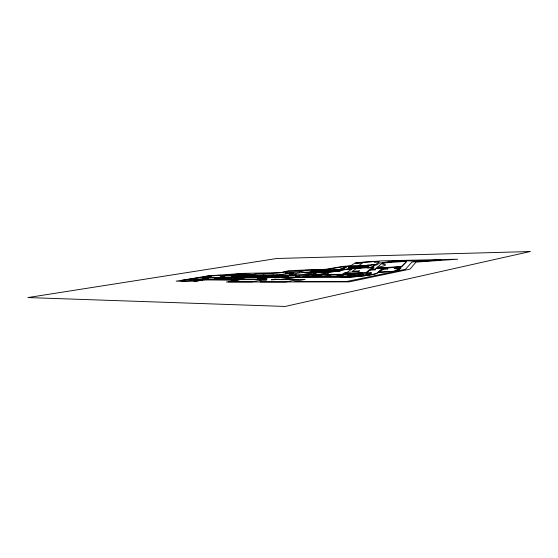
<?xml version="1.0" encoding="UTF-8"?>
<svg xmlns="http://www.w3.org/2000/svg" width="558" height="558" viewBox="0 0 558 558"><rect width="100%" height="100%" fill="white"/><g stroke="black" fill="none" stroke-linecap="round" stroke-linejoin="round"><path stroke-width="0.84" d="M296.159 275.938L280.848 275.987M295.991 275.917L299.751 275.952L295.789 276.684L300.044 276.775L349.985 276.419M401.3 266.836L406.133 261.869A4.841 0.398 -4.4 0 0 405.066 261.667M397.484 269.933L399.193 268.217M396.326 270.03L394.436 271.251L379.363 272.255L382.865 269.333M395.95 270.198L397.687 269.939L399.43 268.182L394.213 268.551L395.169 268.084M395.671 270.239L394.632 271.258L379.112 272.29L382.683 269.333L387.838 268.733L387.426 268.712M321.91 272.185L319.964 272.332M381.742 269.137L376.852 273.406A23.283 2.183 -4.7 0 1 340.547 277.459M387.315 269.019L387.622 268.754L386.68 268.677M374.927 269.835L375.401 269.43L371.607 268.803L366.292 273.155L371.67 272.792L370.624 273.685A10.518 0.99 -4.6 0 1 368.001 274.438L364.158 275.066M384.434 262.755L382.642 264.157A26.784 2.26 -4.7 0 1 379.091 266.94L377.85 267.91L401.467 266.661M382.084 269.068L376.636 273.42A23.059 2.162 -4.7 0 1 340.68 277.431L296.689 277.57M347.285 274.313L347.655 274.236M295.489 277.549L285.577 279.405L305.149 279.405L294.491 281.455L346.162 281.574L397.917 270.839L400.616 267.959M304.061 274.376L313.003 272.262A22.048 1.855 -4.9 0 1 303.468 272.353L289.462 274.466L289.616 274.961M299.248 275.924L304.675 274.92L323.549 274.571L311.245 274.641L314.147 274.097L313.129 274.104L316.498 272.618L322.357 272.199A28.73 2.42 -4.9 0 0 347.815 268.97L348.506 268.956L346.56 269.416L359.491 267.966A11.313 0.956 -4.7 0 0 367.304 266.996L369.005 266.898L367.576 267.931L370.366 267.735L374.69 264.541L371.942 264.729L370.596 265.699L368.001 265.775A11.313 0.956 -4.7 0 0 360.845 265.964L350.305 266.773A21.469 1.8 -4.9 0 0 347.488 266.396L344.223 266.815L346.56 267.115L344.711 267.303A21.581 1.814 -4.9 0 1 341.928 268.97L343.554 268.921L342.138 269.242A23.868 2.002 -4.9 0 1 319.211 271.906C314.119 271.606 309.809 275.338 304.619 274.299M292.518 275.247L289.881 275.45L290.955 275.254M261.304 279.802L258.947 279.586L267.031 279.126L259.386 279.823M262.267 279.384L263.509 279.153M290.432 275.254L287.809 275.464L304.152 274.383M280.186 275.045L233.635 275.617L239.954 275.22M259.24 279.558L260.202 279.384M266.006 276.454L273.56 275.115M279.244 274.738L293.62 272.778L285.724 273.42A46.384 3.892 -4.9 0 1 285.173 272.918A35.238 2.957 -4.9 0 1 287.914 271.488C278.003 273.532 267.735 273.566 257.615 273.762L255.69 273.978A39.22 3.111 -5.5 0 1 250.612 274.92M277.731 275.094L270.26 276.433L247.494 276.552M365.846 274.794L367.834 274.438A10.295 0.97 -4.6 0 0 370.4 273.699L371.154 273.057L363.628 273.434L359.017 274.355L363.725 274.473L363.391 274.634L357.315 275.171A7.777 0.732 -4.7 0 1 347.899 276.098L345.5 276.573L347.634 276.524M263.432 275.171L261.423 275.526L263.285 275.506M261.618 275.512L263.536 275.171M258.061 276.482L265.28 275.164M258.145 276.482L262.609 275.694L262.1 275.715M238.873 278.379L232.233 279.537L213.079 279.558L219.936 278.393M242.556 277.71L239.005 278.33L216.692 278.393L220.396 277.765M232.184 279.558L242.772 277.71M245.241 277.8L236.215 279.384L257.44 279.377L261.667 278.616L257.384 278.623L262.337 277.751L243.846 277.793L232.372 279.802L205.853 279.509L196.221 281.225L176.133 281.176L208.476 275.833L244.006 273.35L280.486 272.66L288.981 270.637L325.977 269.277L343.261 266.333L350.766 265.803L355.3 262.755L382.432 260.83L457.602 259.219L415.996 262.093L409.963 269.165L349.05 281.881L226.45 282.027L238.057 279.976L203.712 279.956M223.988 279.537L230.824 278.393M255.125 275.22L247.34 276.552L233.488 276.608L241.105 275.303M219.301 279.537L226.081 278.4M217.132 278.365L220.668 277.765M213.282 279.537L219.901 278.407M236.55 275.659L232.763 276.308L233.788 276.301L233.321 276.384A9.193 0.753 -5.4 0 0 234.06 276.454L234.744 276.377M239.835 275.233L241.349 274.975L229.889 275.275M202.296 279.056L208.713 277.982L199.094 277.717L188.667 279.446L195.635 279.063M198.146 280.2L199.743 279.928M196.897 280.625L193.884 280.89L201.075 279.928M198.299 280.625L202.735 279.879L194.379 279.99A7.91 0.642 -5.8 0 1 181.51 281.079A7.91 0.642 -5.8 0 1 188.785 279.453M220.375 277.061L227.58 275.192M381.916 269.068L382.537 268.991M382.404 268.984L383.074 268.914M230.356 274.801L224.916 275.422L233.425 274.648A4.973 0.398 -5.5 0 1 235.357 274.292L237.143 274.25A4.729 0.377 -5.4 0 0 234.939 274.689L234.765 274.808A4.729 0.377 -5.4 0 0 238.245 274.85A4.729 0.377 -5.4 0 0 243.553 274.166L250.312 274.285L242.416 275.08L295.886 275.087M363.342 275.171L364.29 275.073M211.064 276.029L208.866 276.789L214.732 277.738L219.978 277.751M352.893 276.259L363.439 275.185M210.896 276.05L212.34 275.889A11.83 0.949 -5.6 0 1 220.152 275.31L224.811 275.659L219.936 277.082L267.108 276.901L272.381 276.782L277.012 275.945L269.87 276.649L231.57 276.796L232.805 276.58A6.675 0.551 -5.5 0 1 233.823 275.805L232.351 275.708L236.153 275.136L229.645 275.303L231.961 274.829L230.294 274.822M382.976 268.907L383.674 268.844M393.962 261.367L395.608 261.235M394.89 261.277L382.537 263.006L375.611 268.503A6.557 0.572 -4.5 0 0 378.47 268.586L400.595 267.01M356.36 275.945L359.261 275.652M383.618 268.83L384.978 268.719M280.932 275.966L266.989 276.914M353.5 267.073L356.081 266.857M353.472 267.77L356.081 267.561M395.036 268.077L397.638 267.91M348.108 269.465L351.721 269.179L346.881 272.478L345.102 272.597L342.814 274.013L362.261 272.736L361.87 273.385L357.58 274.243L325.154 274.445L328.502 273.811L312.626 274.515L315.549 273.971L314.314 273.978L317.07 272.66A16.712 1.43 -4.9 0 0 321.387 272.346L321.129 272.841A33.864 2.853 -4.9 0 0 340.575 270.818L338.078 270.63L338.608 270.56A31.255 2.623 -4.9 0 0 346.365 269.375L347.78 269.458M384.281 262.874L402.911 261.576M369.926 270.198L375.109 269.842L375.611 269.416L371.879 268.761L374.167 266.982A29.741 2.511 -4.4 0 1 376.908 264.841L379.398 263.118A8.475 0.691 -4.5 0 1 381.009 262.853L392.965 261.137L404.02 260.719L413.192 261.081A4.757 0.384 -4.3 0 0 415.222 261.06L440.883 259.93L413.415 261.862A8.523 0.704 -4.3 0 0 411.832 262.225L405.478 269.284L398.161 270.804L400.916 268.014L399.64 267.882M349.929 276.447L352.907 276.238M384.608 267.854L378.087 267.938L377.536 268.363L401.509 266.822L406.336 261.855A5.043 0.412 -4.4 0 0 405.22 261.646L395.476 261.256M384.95 268.74L385.648 268.684M397.561 267.931L398.496 267.875M385.578 268.705L386.269 268.656M262.49 277.647L296.842 277.542M338.385 269.751L315.849 270.693L318.834 270.121L315.068 269.912M337.381 269.919C334.688 269.863 295.531 271.014 318.723 271.844M398.391 267.903L399.8 267.861M386.164 268.684L387.28 268.663M280.053 275.059L282.655 275.045L277.221 276.029L280.381 276.015M322.001 274.892L318.925 274.913L312.006 276.224L315.082 276.21L322.133 274.892L331.222 274.836M315.214 276.21L324.317 276.175M215.318 277.968L208.845 277.982L202.338 279.07L195.6 279.077M215.451 277.996L216.776 277.996L214.342 278.184L216.553 277.758L263.913 277.654L259.728 278.407L264.018 278.4M218.701 277.989L216.26 278.184L217.592 278.177M257.719 278.575L263.083 278.568M200.224 280.102L201.326 280.102M195.516 280.611L198.376 280.604M195.544 280.855L197.86 280.855M317.307 271.927L310.025 271.544L317.404 270.253L313.826 269.96M350.536 266.731A26.665 2.239 -4.9 0 0 347.885 266.382L354.33 265.559A37.602 3.167 -4.9 0 1 357.769 265.992M356.081 267.428L353.465 267.903L356.081 267.428M356.081 266.633L356.081 267.156L353.486 267.366L353.514 266.843L356.081 266.633M324.337 271.872L322.517 272.137L324.337 271.872M321.736 272.276L321.478 272.778A35.628 2.992 -4.9 0 0 339.996 270.853L337.59 270.644A29.49 2.483 -4.9 0 1 321.736 272.276M301.229 271.09L300.853 271.62L304.731 272.248L319.762 271.788A22.955 1.925 -4.9 0 0 337.269 269.939L342.256 269.068L340.387 269.123A20.953 1.758 -4.9 0 0 343.477 267.338L345.409 267.136L341.203 267.031L327.093 269.437L304.877 270.309L301.229 271.09M209.271 275.861L208.364 276.817L210.833 277.493L207.039 277.919L202.805 276.935L209.271 275.861M379.063 261.932L375.841 264.429L367.61 265.001L366.299 265.65A16.112 1.367 -4.7 0 0 360.28 265.929L358.25 265.901L362.484 263.055L355.683 263.536L356.834 262.804L375.52 261.479L374.46 262.26L379.063 261.932M372.381 267.624L366.194 272.402L343.951 273.901L345.918 272.625L358.934 271.321L359.582 270.86L352.272 271.355L357.008 268.175L372.381 267.624M319.706 272.234L317.404 272.506L319.706 272.234M530.1 251.553L285.138 306.447L27.9 297.56L276.796 258.494L530.1 251.553M355.474 275.038L349.775 275.91A4.018 0.377 -4.7 0 1 347.969 275.98L355.474 275.038M353.842 274.662L346.574 276.112L336.607 276.154L343.902 274.717L353.842 274.662M343.756 274.717L336.474 276.147L324.282 276.203L331.585 274.787L343.756 274.717M323.647 274.111L322.217 274.383L325.642 274.104L323.647 274.111M298.035 279.642L285.884 281.957L260.272 281.881L266.487 280.737L258.263 280.723L252.049 281.853L228.473 281.783L240.624 279.635L257.252 279.635L268.705 277.57L291.032 277.507L279.593 279.642L298.035 279.642M318.757 274.913L311.838 276.224L302.987 276.259L309.92 274.961L318.757 274.913M276.67 279.551L271.432 279.802L275.136 279.126L279.684 279.356L276.67 279.551M288.43 276.412L281.853 276.705L288.43 276.412M295.928 275.227L295.335 275.338L296.528 275.22L295.928 275.227M275.073 276.908L270.198 277.298L275.073 276.908M239.201 274.097L237.206 274.438L240.979 274.083L239.201 274.097M336.076 270.63L334.681 270.804L336.718 270.679L336.076 270.63M338.378 270.323L337.234 270.477L339.076 270.365L338.378 270.323M333.405 270.958L332.08 271.104L333.865 271.028L333.405 270.958M299.772 271.927L296.807 272.227A8.426 0.711 -5 0 1 296.605 272.144L286.54 273.134A24.957 2.099 -5 0 1 288.263 271.683L300.595 270.93A21.874 1.841 -4.9 0 0 299.772 271.927M330.755 271.258L325.719 271.746L330.755 271.258M363.453 266.026L359.498 266.578L363.453 266.026M237.227 274.892A4.541 0.363 -5.4 0 0 243.992 273.936A4.541 0.363 -5.4 0 0 237.199 274.264A4.541 0.363 -5.4 0 0 237.227 274.892M351.387 268.265A9.946 0.837 -4.7 0 0 367.91 266.522A9.946 0.837 -4.7 0 0 355.592 266.515A9.946 0.837 -4.7 0 0 351.387 268.265M351.603 268.231A9.639 0.816 -4.7 0 0 367.61 266.543A9.639 0.816 -4.7 0 0 355.676 266.529A9.639 0.816 -4.7 0 0 351.603 268.231"/></g></svg>
